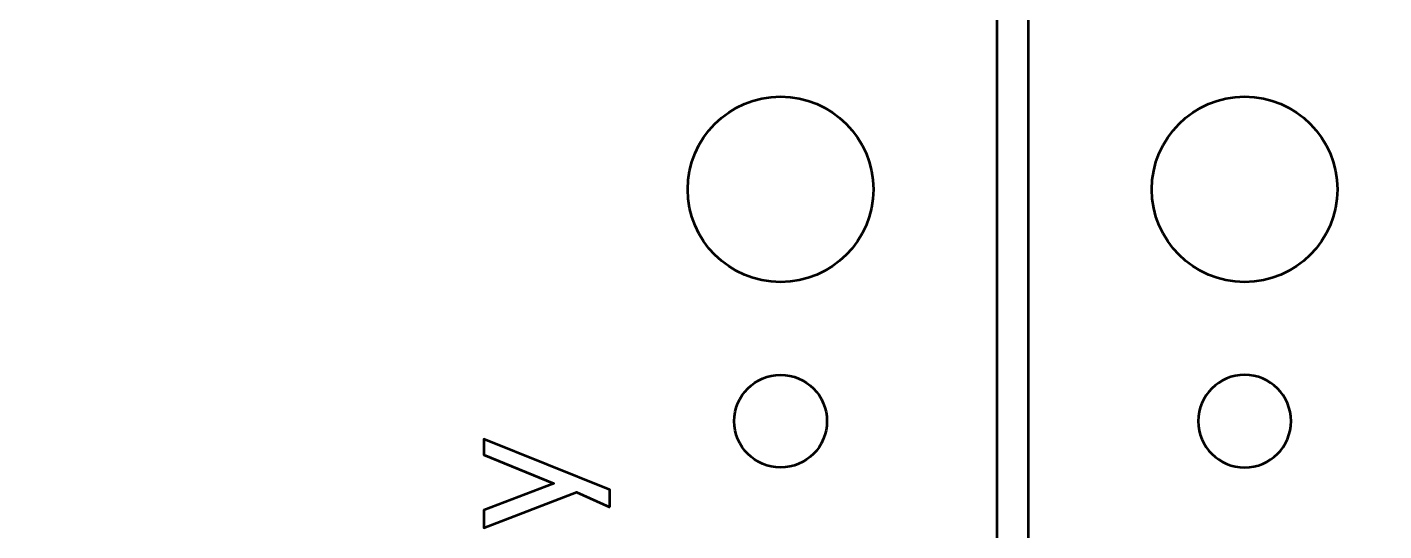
# Model space of a CAD drawing. Header units: centimetres. Extents: x -21.4 to 20.9, y -14.9 to 14.9.
# Drawn here: x -3.185 to 1.2, y -1.855 to -0.225 of the extents above; entities that cross this region are included whole.
import ezdxf

# ---------------------------------------------------------------- set-up
doc = ezdxf.new("R2010")
doc.units = ezdxf.units.CM
doc.header["$MEASUREMENT"] = 0
doc.layers.add('Layer 1', color=7, linetype='Continuous')

msp = doc.modelspace()

# ---------------------------------------------------------------- linework, layer by layer
at = {"layer": 'Layer 1', "lineweight": 53}
msp.add_ellipse((0.75001, -0.75001), major_axis=(0, 0.30001), ratio=1, dxfattribs=at)
for points, knots in [([(-20.95, -14.45), (-20.95, -14.45), (-20.95, 14.45), (-20.95, 14.45), (-20.95, 14.45), (-20.95, 14.72614), (-20.72614, 14.95), (-20.45, 14.95), (-20.45, 14.95), (-20.45, 14.95), (-0.55, 14.95), (-0.55, 14.95), (-0.55, 14.95), (-0.27386, 14.95), (-0.05, 14.72614), (-0.05, 14.45), (-0.05, 14.45), (-0.05, 14.45), (-0.05, -14.45), (-0.05, -14.45), (-0.05, -14.45), (-0.05, -14.72614), (-0.27386, -14.95), (-0.55, -14.95), (-0.55, -14.95), (-0.55, -14.95), (-20.45, -14.95), (-20.45, -14.95), (-20.45, -14.95), (-20.72614, -14.95), (-20.95, -14.72614), (-20.95, -14.45)], [0, 0, 0, 0, 0.1111111, 0.1111111, 0.1111111, 0.1111111, 0.2222222, 0.2222222, 0.2222222, 0.2222222, 0.3333333, 0.3333333, 0.3333333, 0.3333333, 0.4444444, 0.4444444, 0.4444444, 0.4444444, 0.5555556, 0.5555556, 0.5555556, 0.5555556, 0.6666667, 0.6666667, 0.6666667, 0.6666667, 0.7777778, 0.7777778, 0.7777778, 0.7777778, 1, 1, 1, 1]), ([(0.05, -14.45), (0.05, -14.45), (0.05, 14.45), (0.05, 14.45), (0.05, 14.45), (0.05, 14.72614), (0.27386, 14.95), (0.55, 14.95), (0.55, 14.95), (0.55, 14.95), (20.45, 14.95), (20.45, 14.95), (20.45, 14.95), (20.72614, 14.95), (20.95, 14.72614), (20.95, 14.45), (20.95, 14.45), (20.95, 14.45), (20.95, -14.45), (20.95, -14.45), (20.95, -14.45), (20.95, -14.72614), (20.72614, -14.95), (20.45, -14.95), (20.45, -14.95), (20.45, -14.95), (0.55, -14.95), (0.55, -14.95), (0.55, -14.95), (0.27386, -14.95), (0.05, -14.72614), (0.05, -14.45)], [0, 0, 0, 0, 0.1111111, 0.1111111, 0.1111111, 0.1111111, 0.2222222, 0.2222222, 0.2222222, 0.2222222, 0.3333333, 0.3333333, 0.3333333, 0.3333333, 0.4444444, 0.4444444, 0.4444444, 0.4444444, 0.5555556, 0.5555556, 0.5555556, 0.5555556, 0.6666667, 0.6666667, 0.6666667, 0.6666667, 0.7777778, 0.7777778, 0.7777778, 0.7777778, 1, 1, 1, 1]), ([(-1.05, -0.75), (-1.05, -0.91569), (-0.91569, -1.05), (-0.75, -1.05), (-0.75, -1.05), (-0.58431, -1.05), (-0.45, -0.91569), (-0.45, -0.75), (-0.45, -0.75), (-0.45, -0.58431), (-0.58431, -0.45), (-0.75, -0.45), (-0.75, -0.45), (-0.91569, -0.45), (-1.05, -0.58431), (-1.05, -0.75)], [0, 0, 0, 0, 0.2, 0.2, 0.2, 0.2, 0.4, 0.4, 0.4, 0.4, 0.6, 0.6, 0.6, 0.6, 1, 1, 1, 1]), ([(-0.9, -1.5), (-0.9, -1.58284), (-0.83284, -1.65), (-0.75, -1.65), (-0.75, -1.65), (-0.66716, -1.65), (-0.6, -1.58284), (-0.6, -1.5), (-0.6, -1.5), (-0.6, -1.41716), (-0.66716, -1.35), (-0.75, -1.35), (-0.75, -1.35), (-0.83284, -1.35), (-0.9, -1.41716), (-0.9, -1.5)], [0, 0, 0, 0, 0.2, 0.2, 0.2, 0.2, 0.4, 0.4, 0.4, 0.4, 0.6, 0.6, 0.6, 0.6, 1, 1, 1, 1]), ([(0.6, -1.5), (0.6, -1.41716), (0.66716, -1.35), (0.75, -1.35), (0.75, -1.35), (0.83284, -1.35), (0.9, -1.41716), (0.9, -1.5), (0.9, -1.5), (0.9, -1.58284), (0.83284, -1.65), (0.75, -1.65), (0.75, -1.65), (0.66716, -1.65), (0.6, -1.58284), (0.6, -1.5)], [0, 0, 0, 0, 0.2, 0.2, 0.2, 0.2, 0.4, 0.4, 0.4, 0.4, 0.6, 0.6, 0.6, 0.6, 1, 1, 1, 1])]:
    msp.add_open_spline(points, degree=3, knots=knots, dxfattribs=at)
at = {"layer": 'Layer 1', "color": 5, "lineweight": 53}
msp.add_open_spline([(-1.30154, -1.77823), (-1.30154, -1.77823), (-1.4101, -1.72969), (-1.4101, -1.72969), (-1.4101, -1.72969), (-1.4101, -1.72969), (-1.70963, -1.84558), (-1.70963, -1.84558), (-1.70963, -1.84558), (-1.70963, -1.84558), (-1.70963, -1.78745), (-1.70963, -1.78745), (-1.70963, -1.78745), (-1.70963, -1.78745), (-1.4831, -1.70128), (-1.4831, -1.70128), (-1.4831, -1.70128), (-1.4831, -1.70128), (-1.70963, -1.60937), (-1.70963, -1.60937), (-1.70963, -1.60937), (-1.70963, -1.60937), (-1.70963, -1.55828), (-1.70963, -1.55828), (-1.70963, -1.55828), (-1.70963, -1.55828), (-1.30154, -1.72178), (-1.30154, -1.72178), (-1.30154, -1.72178), (-1.30154, -1.72178), (-1.30154, -1.77823), (-1.30154, -1.77823)], degree=3, knots=[0, 0, 0, 0, 0.1111111, 0.1111111, 0.1111111, 0.1111111, 0.2222222, 0.2222222, 0.2222222, 0.2222222, 0.3333333, 0.3333333, 0.3333333, 0.3333333, 0.4444444, 0.4444444, 0.4444444, 0.4444444, 0.5555556, 0.5555556, 0.5555556, 0.5555556, 0.6666667, 0.6666667, 0.6666667, 0.6666667, 0.7777778, 0.7777778, 0.7777778, 0.7777778, 1, 1, 1, 1], dxfattribs=at)

doc.saveas('drawing.dxf')
